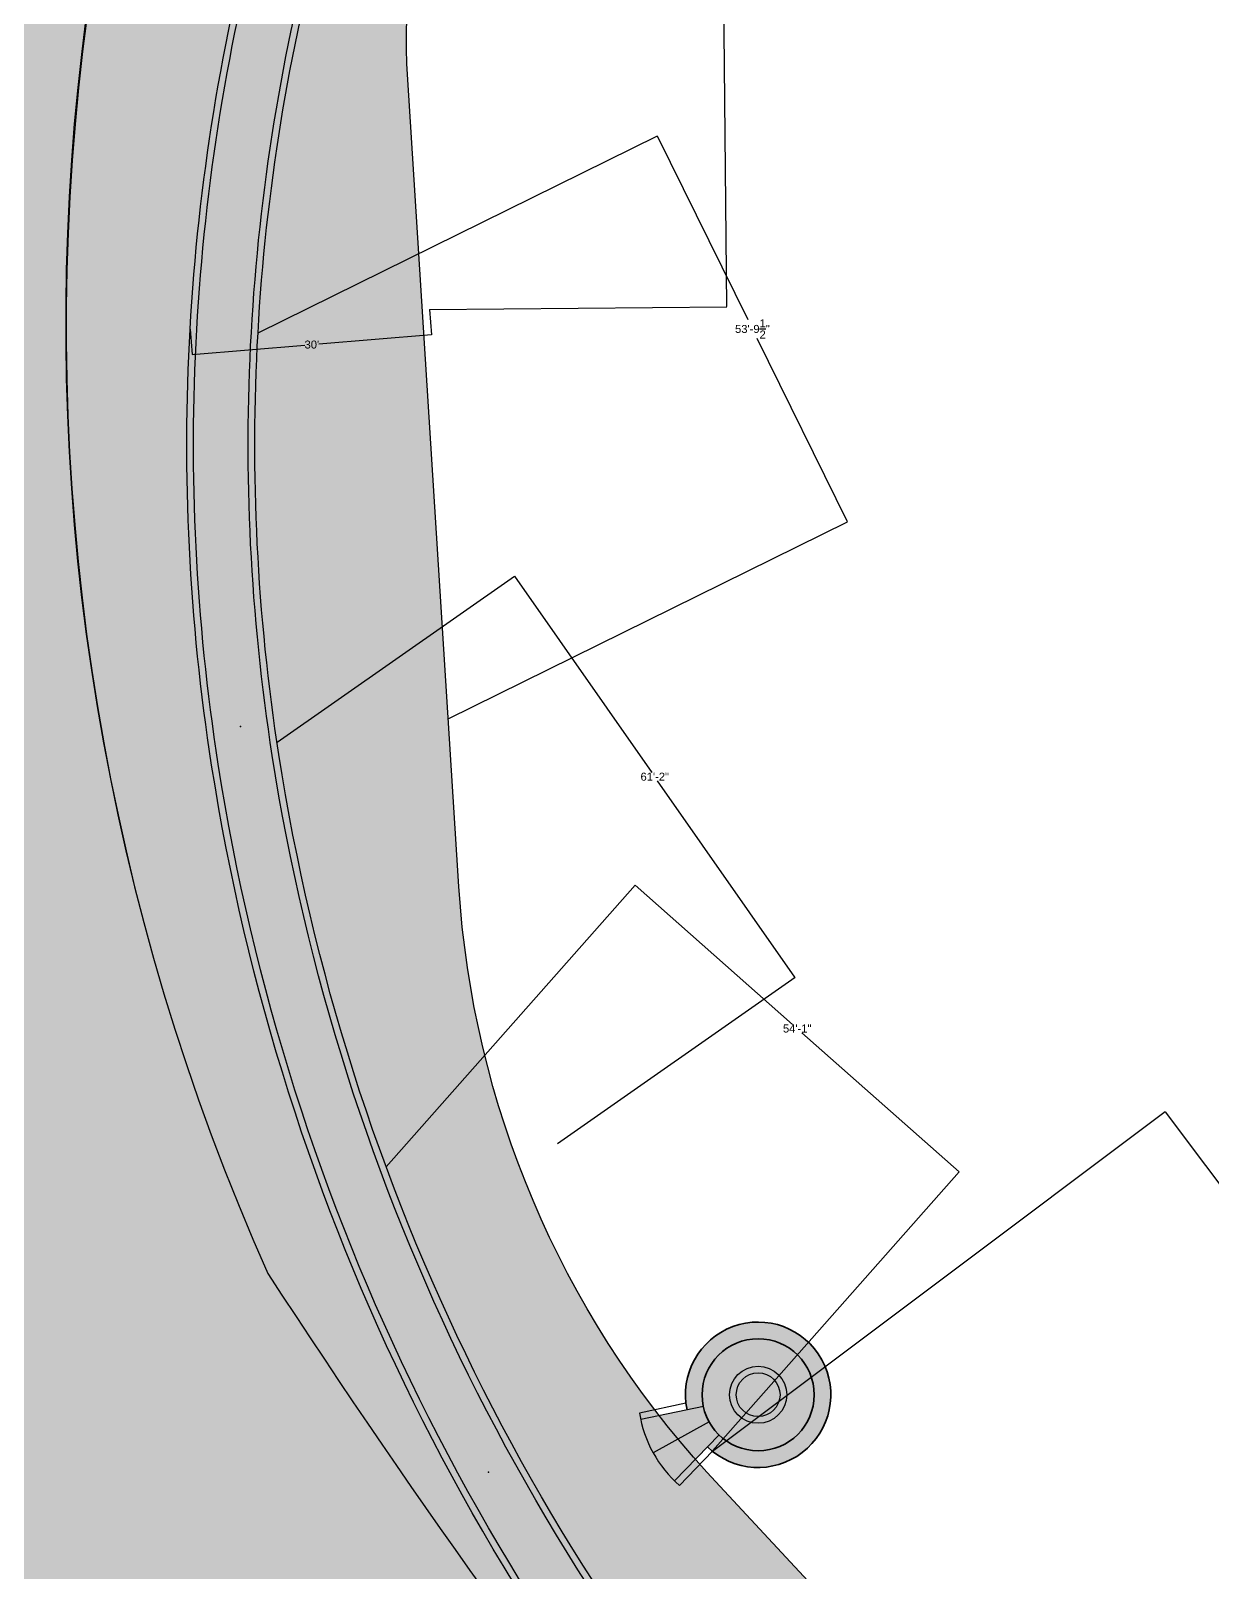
# Model space of a CAD drawing. Header units: inches. Extents: x -1373420 to 1275728, y -1279082 to 1370051.
# Drawn here: x -47430 to -45658, y 36427 to 38738 of the extents above; entities that cross this region are included whole.
import ezdxf

# ---------------------------------------------------------------- set-up
doc = ezdxf.new("R2010")
doc.units = ezdxf.units.IN
doc.header["$LTSCALE"] = 100
doc.header["$MEASUREMENT"] = 0
doc.layers.add('6', color=7, linetype='Continuous', true_color=0x57a70c)
doc.layers.add('a Walkway', color=7, linetype='Continuous', lineweight=30, true_color=0x4b2e26)
doc.layers.add('rest circle', color=76, linetype='Continuous')
doc.layers.add('River Khal Pond Ditch', color=4, linetype='Continuous', lineweight=20)
doc.styles.get("Standard").update_dxf_attribs({"font": 'arial.ttf'})
doc.dimstyles.get("Standard").update_dxf_attribs({"dimtxt": 12, "dimasz": 0.18, "dimexe": 0.18, "dimexo": 0.0625, "dimgap": 0.09, "dimtad": 0, "dimtih": 1, "dimtoh": 1, "dimdec": 1, "dimzin": 0, "dimdsep": 46, "dimlunit": 4, "dimtxsty": 'Standard', "dimcen": 0.09, "dimadec": 0, "dimazin": 0, "dimtfac": 1, "dimtdec": 1, "dimtofl": 0, "dimtmove": 0, "dimatfit": 3, "dimfxl": 1, "dimtolj": 1, "dimtzin": 0, "dimarcsym": 0})

# ---------------------------------------------------------------- blocks, each defined once
blk = doc.blocks.new('A$Ccb93005a')
at = {"true_color": 0xa7280c}
h = blk.add_hatch(color=24, dxfattribs=at)
h.dxf.hatch_style = 1
h.paths.add_polyline_path([(77.24483805887724, 107.2568120462165), (84.52813208207036, 131.172364060998, -0.3300519506687941), (25, 211.5286188306636, -1), (193, 211.5286188306636, -0.3300519506687941), (133.4718679179296, 131.172364060998), (140.7551619411228, 107.2568120462165, 6.716130346929866)])
h.paths.add_polyline_path([(66.18050265454804, 211.5286188306636, 1), (151.819497345452, 211.5286188306636, 1)], flags=17)
h.paths.add_polyline_path([(141.819497345452, 211.5286188306636, -1), (76.18050265454804, 211.5286188306636, -1)], flags=16)
at = {"true_color": 0x9d9e9f}
h = blk.add_hatch(color=253, dxfattribs=at)
h.dxf.hatch_style = 1
h.paths.add_polyline_path([(25, 211.5286188306636, 1), (193, 211.5286188306636, 1)])
h.paths.add_polyline_path([(151.819497345452, 211.5286188306636, -1), (66.18050265454804, 211.5286188306636, -1)], flags=16)
h.paths.add_polyline_path([(141.819497345452, 211.5286188306636, -1), (76.18050265454804, 211.5286188306636, -1)], flags=0)
h.paths.add_polyline_path([(109, 127.5286188306636, -0.0740395211185239), (84.52813208207036, 131.172364060998), (56.56028303300876, 39.33664432423711, 0.07403952111852269), (109, 31.52861883066362)])
h.paths.add_polyline_path([(133.4718679179296, 131.172364060998, -0.07403952111852391), (109, 127.5286188306636), (109, 31.52861883066365, 0.07403952111852276), (161.4397169669913, 39.33664432423703)])
at = {"true_color": 0x468424}
h = blk.add_hatch(color=97, dxfattribs=at)
h.dxf.hatch_style = 1
h.paths.add_polyline_path([(141.819497345452, 211.5286188306636, 1), (76.18050265454804, 211.5286188306636, 1)])
for p, q in [((84.52813208207044, 131.1723640609983), (56.56028303300874, 39.33664432423708)), ((109, 127.5286188306636), (109, 31.52861883066362)), ((133.4718679179296, 131.1723640609983), (161.4397169669913, 39.33664432423708)), ((67.81253806704743, 110.6098743897939), (47.07505025529799, 42.51589564357297)), ((150.1874619329526, 110.6098743897939), (170.924949744702, 42.51589564357297))]:
    blk.add_line(p, q)
at = {"lineweight": 35}
blk.add_circle((109, 211.5286188306636), 84, dxfattribs=at)
for radius in [42.81949734545196, 32.81949734545196]:
    blk.add_circle((109, 211.5286188306636), radius)
blk.add_arc((109, 211.5286188306636), 109, 286.9377034360373, 253.0622965639497, dxfattribs=at)
blk.add_arc((109, 211.5286188306636), 180, 249.8775580272424, 290.1224419727576)
blk = doc.blocks.new('*D241')
at = {"layer": 'Defpoints', "color": 0, "transparency": 16777216}
for p in [(-46407.14532484741, 36608.29006775071), (-44066.21690527075, 34902.73234969316), (-44744.88307511903, 34393.39780055323)]:
    blk.add_point(p, dxfattribs=at)
at = {"layer": 'rest circle', "color": 0, "lineweight": -2, "transparency": 16777216}
for p, q in [((-46407.09533669111, 36608.3275835371), (-45728.33518910896, 37117.73266235544)), ((-45728.37110953433, 37117.48065100046), (-44908.03920423068, 36024.42400853065)), ((-44066.32495073555, 34902.87631558334), (-44886.6568560392, 35995.93295805316)), ((-44744.83308696272, 34393.43531633962), (-44066.07293938057, 34902.84039515797))]:
    blk.add_line(p, q, dxfattribs=at)
at = {"layer": 'rest circle', "color": 0, "transparency": 16777216}
for points in [[(-45728.3471152193, 37117.49865857793), (-45728.39510384936, 37117.46264342299), (-45728.47915499914, 37117.62461689064)], [(-44066.30095642053, 34902.89432316081), (-44066.34894505059, 34902.85830800587), (-44066.21690527075, 34902.73234969316)]]:
    blk.add_solid(points, dxfattribs=at)
at = {"layer": 'rest circle', "color": 0, "transparency": 16777216, "insert": (-44897.34803013493, 36010.17848329191), "char_height": 12, "attachment_point": 5}
blk.add_mtext('\\A1;230\'-9{\\H1.000000x;\\S1/2;}"', dxfattribs=at)
blk = doc.blocks.new('*D243')
at = {"layer": 'Defpoints', "color": 0, "transparency": 16777216}
for p in [(-46523.06339465208, 37457.01452150405), (-46896.59538025742, 37034.64354659034), (-46410.54407888874, 36604.79462587935)]:
    blk.add_point(p, dxfattribs=at)
at = {"layer": 'rest circle', "color": 0, "lineweight": -2, "transparency": 16777216}
for p, q in [((-46896.55397584965, 37034.6903645892), (-46522.9441499577, 37457.14935734076)), ((-46522.92855881537, 37456.89527680966), (-46287.06747104867, 37248.30693700121)), ((-46037.14692912011, 37027.28484548744), (-46273.0080168868, 37235.8731852959)), ((-46410.50267448097, 36604.84144387821), (-46036.89284858901, 37027.30043662978))]:
    blk.add_line(p, q, dxfattribs=at)
at = {"layer": 'rest circle', "color": 0, "transparency": 16777216}
for points in [[(-46522.90868469964, 37456.91774944912), (-46522.94843293109, 37456.87280417021), (-46523.06339465208, 37457.01452150405)], [(-46037.12705500438, 37027.3073181269), (-46037.16680323584, 37027.26237284799), (-46037.0120932834, 37027.16560079306)]]:
    blk.add_solid(points, dxfattribs=at)
at = {"layer": 'rest circle', "color": 0, "transparency": 16777216, "insert": (-46280.03774396774, 37242.09006114855), "char_height": 12, "attachment_point": 5}
blk.add_mtext('\\A1;54\'-1"', dxfattribs=at)
blk = doc.blocks.new('*D244')
at = {"layer": 'Defpoints', "color": 0, "transparency": 16777216}
for p in [(-46704.1117968211, 37920.40038850921), (-47060.33831517499, 37671.26185189833), (-46639.57624387369, 37069.64232826303)]:
    blk.add_point(p, dxfattribs=at)
at = {"layer": 'rest circle', "color": 0, "lineweight": -2, "transparency": 16777216}
for p, q in [((-47060.28709832251, 37671.29767206056), (-46703.96429228596, 37920.50355057642)), ((-46704.00863475389, 37920.25288397406), (-46498.07873436285, 37625.80750254422)), ((-46283.45288758702, 37318.92836940906), (-46489.38278797806, 37613.3737508389)), ((-46639.52502702121, 37069.67814842526), (-46283.20222098465, 37318.88402694112))]:
    blk.add_line(p, q, dxfattribs=at)
at = {"layer": 'rest circle', "color": 0, "transparency": 16777216}
for points in [[(-46703.98405066469, 37920.27007765193), (-46704.03321884308, 37920.23569029619), (-46704.1117968211, 37920.40038850921)], [(-46283.42830349782, 37318.94556308692), (-46283.4774716762, 37318.91117573118), (-46283.3497255198, 37318.78086487391)]]:
    blk.add_solid(points, dxfattribs=at)
at = {"layer": 'rest circle', "color": 0, "transparency": 16777216, "insert": (-46493.73076117045, 37619.59062669156), "char_height": 12, "attachment_point": 5}
blk.add_mtext('\\A1;61\'-2"', dxfattribs=at)
blk = doc.blocks.new('*D245')
at = {"layer": 'Defpoints', "color": 0, "transparency": 16777216}
for p in [(-46489.96603538906, 38580.37129898195), (-47088.78731591463, 38285.14224524349), (-46803.38885731164, 37706.26063357101)]:
    blk.add_point(p, dxfattribs=at)
at = {"layer": 'rest circle', "color": 0, "lineweight": -2, "transparency": 16777216}
for p, q in [((-47088.73125851217, 38285.16988249423), (-46489.80459006997, 38580.45089426411)), ((-46489.8864401069, 38580.20985366285), (-46354.29009178735, 38305.17601838445)), ((-46204.64717206823, 38001.65113262857), (-46340.24352038778, 38276.68496790696)), ((-46803.33279990917, 37706.28827082176), (-46204.40613146698, 38001.56928259163))]:
    blk.add_line(p, q, dxfattribs=at)
at = {"layer": 'rest circle', "color": 0, "transparency": 16777216}
for points in [[(-46489.85953255372, 38580.22311954322), (-46489.91334766008, 38580.1965877825), (-46489.96603538906, 38580.37129898195)], [(-46204.62026451505, 38001.66439850893), (-46204.67407962141, 38001.63786674821), (-46204.56757678607, 38001.48968730947)]]:
    blk.add_solid(points, dxfattribs=at)
at = {"layer": 'rest circle', "color": 0, "transparency": 16777216, "insert": (-46347.26680608757, 38290.93049314571), "char_height": 12, "attachment_point": 5}
blk.add_mtext('\\A1;53\'-9{\\H1.000000x;\\S1/2;}"', dxfattribs=at)
blk = doc.blocks.new('*D246')
at = {"layer": 'Defpoints', "color": 0, "transparency": 16777216}
for p in [(-46845.09764627387, 39783.17502207804), (-46399.0821056136, 39787.23639691211), (-46831.77542505787, 38320.14392024244)]:
    blk.add_point(p, dxfattribs=at)
at = {"layer": 'rest circle', "color": 0, "lineweight": -2, "transparency": 16777216}
for p, q in [((-46845.03514886488, 39783.17559117347), (-46398.90211307572, 39787.23803590693)), ((-46399.08046661878, 39787.05640437422), (-46392.47667357306, 39061.83540261096)), ((-46385.76152339243, 38324.38528761439), (-46392.36531643815, 39049.60628937768)), ((-46831.71292764888, 38320.14448933786), (-46385.57989185971, 38324.20693407133))]:
    blk.add_line(p, q, dxfattribs=at)
at = {"layer": 'rest circle', "color": 0, "transparency": 16777216}
for points in [[(-46399.05046786247, 39787.05667754002), (-46399.1104653751, 39787.05613120841), (-46399.0821056136, 39787.23639691211)], [(-46385.73152463612, 38324.3855607802), (-46385.79152214875, 38324.38501444858), (-46385.7598843976, 38324.20529507651)]]:
    blk.add_solid(points, dxfattribs=at)
at = {"layer": 'rest circle', "color": 0, "transparency": 16777216, "insert": (-46392.4209950056, 39055.72084599431), "char_height": 12, "attachment_point": 5}
blk.add_mtext('\\A1;121\'-11"', dxfattribs=at)
blk = doc.blocks.new('*D315')
at = {"layer": 'Defpoints', "color": 0, "transparency": 16777216}
for p in [(-46831.71373554932, 38320.13388756907), (-47190.62839224799, 38290.83392085433), (-46828.60731657851, 38282.08130855675)]:
    blk.add_point(p, dxfattribs=at)
at = {"layer": 'rest circle', "color": 0, "lineweight": -2, "transparency": 16777216}
for p, q in [((-46831.70865028389, 38320.071594792), (-46828.59267101408, 38281.90190535878)), ((-47190.62330698257, 38290.77162807725), (-47187.50732771275, 38252.60193864402)), ((-47187.34257007921, 38252.79598740643), (-47018.33336252674, 38266.59303933326)), ((-46828.78671977648, 38282.06666299232), (-46997.79592732892, 38268.26961106549))]:
    blk.add_line(p, q, dxfattribs=at)
at = {"layer": 'rest circle', "color": 0, "transparency": 16777216}
for points in [[(-46828.78916070388, 38282.09656352532), (-46828.78427884907, 38282.03676245933), (-46828.60731657851, 38282.08130855675)], [(-47187.34501100661, 38252.82588793942), (-47187.3401291518, 38252.76608687343), (-47187.52197327718, 38252.781341842)]]:
    blk.add_solid(points, dxfattribs=at)
at = {"layer": 'rest circle', "color": 0, "transparency": 16777216, "insert": (-47008.06464492784, 38267.43132519937), "char_height": 12, "attachment_point": 5}
blk.add_mtext("\\A1;30'", dxfattribs=at)

msp = doc.modelspace()

# ---------------------------------------------------------------- hatches: boundary and pattern name
at = {"layer": '6', "lineweight": 15}
h = msp.add_hatch(color=256, dxfattribs=at)
h.dxf.hatch_style = 1
edge = h.paths.add_edge_path()
edge.add_line((-40209.27030943727, 52298.9264921518), (-40940.74607979701, 52648.43038984988))
edge.add_arc((-41194.30203996458, 52195.6348534105), 518.9551259559147, 60.75209267398381, 131.5598670408154)
edge.add_line((-41538.57803970273, 52583.94974980286), (-41691.1445245418, 52457.1319254277))
edge.add_arc((-41829.42968028047, 52598.34185280432), 197.6436892171826, 229.3318846104581, 314.40045115440944, ccw=False)
edge.add_line((-41958.22940965771, 52448.42968652109), (-42038.30796998143, 52517.85268882391))
edge.add_line((-42038.30796998143, 52517.85268882391), (-42043.77297019932, 52522.57610457324))
edge.add_arc((-42436.11818045763, 52068.63201551892), 599.9999999999899, 49.16304771215739, 91.51300139794115)
edge.add_line((-42451.96045270236, 52668.42283106223), (-43961.00209369886, 52628.564520655))
edge.add_arc((-43959.43350710552, 51907.66024785618), 720.9059793090192, 90.1246673839504, 111.6183318435343)
edge.add_line((-44225.03114191096, 52577.85673202276), (-45166.76195973679, 52150.09088109787))
edge.add_arc((-45762.29940657131, 53461.17255262632), 1440.000000000003, 275.73431199850125, 294.429148268595, ccw=False)
edge.add_line((-45618.42090190999, 52028.378437655), (-46510.66439577393, 51938.7810151436))
edge.add_line((-46510.66439577393, 51938.7810151436), (-46795.59895591278, 51901.76426309711))
edge.add_line((-46795.59895591278, 51901.76426309711), (-47106.88040401376, 51861.44811499908))
edge.add_arc((-47479.72205181369, 54136.48411153177), 2305.384930950506, 263.6591010060583, 279.3071179364374, ccw=False)
edge.add_line((-47734.33751108331, 51845.20266924787), (-48153.13857367274, 51900.24121656369))
edge.add_arc((-48250.62090353573, 51308.21318060212), 600.0000000000277, 80.64967504179135, 105.5672985721287)
edge.add_line((-48411.64293601617, 51886.20271775301), (-49092.82609209881, 51696.43198794957))
edge.add_line((-49092.82609209881, 51696.43198794957), (-49375.82041737725, 51684.25194048879))
edge.add_line((-49375.82041737725, 51684.25194048879), (-49375.82041737731, 51338.3639216061))
edge.add_arc((-48638.71234520619, 54669.66623589385), 3411.876817711733, 257.523344325175, 288.8266222337314)
edge.add_arc((-47305.33181997471, 50457.17828510989), 1010.231215014303, 89.72129429641188, 103.29683128203311, ccw=False)
edge.add_line((-47300.41773915399, 51467.39754823991), (-46130.79309787034, 51470.77163218078))
edge.add_arc((-46045.07660909932, 53992.00264210229), 2522.687678218822, 268.052815420862, 303.8555045233036)
edge.add_arc((-43639.44832684285, 50725.33041630193), 1540.584382165395, 92.18590706516778, 130.4857468716518, ccw=False)
edge.add_line((-43698.20932887489, 52264.79375890289), (-42551.16868367055, 52306.28833150635))
edge.add_arc((-42549.62300539696, 51912.07257927432), 394.2187824409104, 7.6702835812337185, 90.22464954085888, ccw=False)
edge.add_arc((-41950.56770006619, 52045.95525852275), 223.6504690608861, 201.3066337624884, 301.5772568780305)
edge.add_arc((-41483.89472482854, 50720.34016425178), 1187.685486817172, 70.50899020605789, 107.11673133176981, ccw=False)
edge.add_arc((-40917.8513451231, 52291.43139086798), 482.3295453759339, 249.3926560021122, 302.7154850036208)
edge.add_arc((-40473.27820106187, 51529.90127131694), 400.435480963162, 42.29535597011812, 117.3370458938453, ccw=False)
edge.add_arc((-40577.03417675852, 51514.47754975191), 491.0485134157753, -22.504661588392082, 35.46338691310808, ccw=False)
edge.add_line((-40123.37979611385, 51326.52450920788), (-40198.361035321, 51192.1927762758))
edge.add_arc((-39131.30212409528, 50540.91702102292), 1250.109926928994, 148.6023388531599, 171.5824897271322)
edge.add_arc((-39179.72300647377, 50411.25708402431), 1228.668935936748, 165.2578976771142, 199.3689013742805)
edge.add_line((-40338.85272979454, 50003.77010429336), (-40236.88907440501, 49704.68271281864))
edge.add_arc((-41390.74443124645, 49375.11054243964), 1199.999999999999, -5.864376274582185, 15.940768752657618, ccw=False)
edge.add_line((-40197.02458775483, 49252.50167141335), (-40253.05586667667, 48947.89654729393))
edge.add_arc((-39734.89786586141, 48867.33125805281), 524.3839048248716, 171.1621873036545, 242.5629960682053)
edge.add_arc((-40089.76967569521, 48068.01965139333), 352.5937978439585, -18.319167180828515, 71.26505539985709, ccw=False)
edge.add_arc((-42361.40955026461, 48753.29541428274), 2725.23569998279, 321.9062872134928, 343.0149989649887, ccw=False)
edge.add_arc((-37845.5124996033, 45578.31189673676), 2802.364293384344, 147.7918519429991, 154.1741170528381)
edge.add_line((-40367.98244011722, 46799.12762076689), (-40488.57186744301, 46510.14713605325))
edge.add_arc((-40023.95834504823, 46282.81993942758), 517.245956502095, 153.9283125961261, 201.8235623202418)
edge.add_arc((-41131.64110277667, 45852.32235206765), 671.1995682078011, -55.39759647330777, 20.787577352260485, ccw=False)
edge.add_arc((-40484.06656163575, 44727.54193725451), 631.2787930392115, 114.9624458795808, 194.9108542525512)
edge.add_arc((-41390.26183098982, 44428.45650178413), 326.1765414835929, -92.91813690771238, 24.767487733133407, ccw=False)
edge.add_arc((-41451.75753228454, 43222.07134938597), 881.7749712868749, 87.081863092288, 118.0259060877066)
edge.add_line((-41866.07778744496, 44000.445183833), (-44303.2912328644, 42703.14194482581))
edge.add_arc((-44257.59511531003, 42218.21441822653), 487.075806433908, 95.38324976320851, 162.4839894295259)
edge.add_arc((-46394.13225526481, 42892.51842912297), 1753.34309402136, 316.7027775211894, 342.4839894295259, ccw=False)
edge.add_line((-45118.03862586714, 41690.10541590203), (-46714.31938067253, 40322.90328734712))
edge.add_arc((-46480.13704730809, 40049.48303436646), 360.0000000000297, 130.5797993046219, 146.8792844290806)
edge.add_arc((-43891.4853758384, 38297.30743276819), 3485.85129902855, 146.0075728159143, 204.0847870435907)
edge.add_arc((-36461.53580532804, 43771.01728496111), 12656.21451243225, 213.0171440683153, 224.1550758593956)
edge.add_arc((-42495.07184440699, 37452.52205906012), 3939.798024199815, 219.3463636529504, 232.5519768962283)
edge.add_arc((-45074.44868968789, 34101.42816125893), 289.2002683057943, -44.75771122348692, 50.535357408482184, ccw=False)
edge.add_arc((-45632.86204017638, 35145.94202601185), 1463.286579165689, 301.4635725020813, 314.6691857453593)
edge.add_line((-44604.15353870348, 34105.28529501751), (-44296.67319645497, 34328.49793900993))
edge.add_line((-44296.67319645497, 34328.49793900993), (-43944.69356468183, 34581.85724604386))
edge.add_line((-43944.69356468183, 34581.85724604386), (-44345.99794915822, 34891.06450903736))
edge.add_line((-44345.99794915822, 34891.06450903736), (-44639.90352923016, 34667.59119049355))
edge.add_line((-44639.90352923016, 34667.59119049355), (-46415.36670065153, 36576.80459727132))
edge.add_arc((-45350.42245550091, 37546.07945752539), 1439.999999999991, 183.6274596127403, 222.3073618332039, ccw=False)
edge.add_line((-46787.53744543163, 37454.97234629688), (-46865.73365423657, 38688.43197764756))
edge.add_arc((-45181.98918161386, 38718.21536093609), 1684.007867857992, 131.8534681469233, 181.013386676686, ccw=False)
edge.add_line((-46305.60613833621, 39972.55480206582), (-45517.93174462425, 40770.5511628401))
edge.add_line((-45517.93174462425, 40770.5511628401), (-45279.55067443263, 41037.49409592297))
edge.add_line((-45279.55067443263, 41037.49409592297), (-44970.95937306242, 41326.88998971214))
edge.add_line((-44970.95937306242, 41326.88998971214), (-44729.1303473892, 41572.01983745812))
edge.add_line((-44729.1303473892, 41572.01983745812), (-44531.36680567169, 41891.04018245386))
edge.add_line((-44531.36680567169, 41891.04018245386), (-44421.50545495481, 42151.46749591554))
edge.add_arc((-44089.81142768725, 42011.54225775235), 359.9999999999939, 113.63389107484451, 157.1275342617206, ccw=False)
edge.add_line((-44234.13218803931, 42341.34753080207), (-44072.99972443705, 42411.85810648037))
edge.add_line((-44072.99972443705, 42411.85810648037), (-43233.46271753567, 42838.36904425661))
edge.add_line((-43233.46271753567, 42838.36904425661), (-42919.6532397799, 42942.78332276428))
edge.add_line((-42919.6532397799, 42942.78332276428), (-42729.93333182138, 43131.39989393817))
edge.add_line((-42729.93333182138, 43131.39989393817), (-41631.58120548376, 43717.81935619551))
edge.add_arc((-41546.80423668886, 43559.03375999124), 179.9999999999935, 90.99709828002369, 118.0981345177915, ccw=False)
edge.add_line((-41549.9365552098, 43739.0065039851), (-41289.59390079259, 43743.53761297486))
edge.add_arc((-41295.85853783447, 44103.48310096261), 360.0000000000031, 270.9970982800226, 336.1240629377328)
edge.add_line((-40966.66588885323, 43957.77037037013), (-40481.66057743036, 44884.85017480882))
edge.add_line((-40481.66057743036, 44884.85017480882), (-40314.23698989183, 45118.34531774826))
edge.add_line((-40314.23698989183, 45118.34531774826), (-40175.25745079014, 45598.27099688702))
edge.add_arc((-40002.36104975169, 45548.20269845426), 180.0000000000022, 97.30507643540432, 163.8497478047678, ccw=False)
edge.add_line((-40025.24849803414, 45726.7416709816), (-39993.12421365277, 45730.85977968908))
edge.add_arc((-40008.38251250773, 45849.88576137398), 120.0000000000055, 277.3050764354028, 350.4652464501145)
edge.add_line((-39890.04027552475, 45830.00826289292), (-39776.68038360029, 46504.90521772223))
edge.add_arc((-39658.33814661732, 46485.02771924117), 119.9999999999999, 126.7742007223112, 170.4652464501139, ccw=False)
edge.add_line((-39730.17770452989, 46581.14784158257), (-39664.49948783388, 46630.23531605717))
edge.add_arc((-39736.33904574646, 46726.35543839855), 119.9999999999912, 306.7742007223181, 346.7364904885054)
edge.add_line((-39619.54002303228, 46698.82385121199), (-39308.83889962125, 48054.76339519708))
edge.add_arc((-39664.21545583731, 48124.09666411995), 362.0767858997928, 348.9603796927273, 401.2498327065454)
edge.add_line((-39391.99101777482, 48362.82968280208), (-39594.54716739964, 48522.53941487426))
edge.add_arc((-39334.5969133824, 48771.58934046426), 360.0000000000111, 185.2389089024497, 223.7731883176924, ccw=False)
edge.add_line((-39693.09305710447, 48738.71815343956), (-39749.28236137849, 49351.5237964345))
edge.add_arc((-39948.97628478606, 49327.60831656527), 201.1208920606872, 6.829255600718953, 78.61069170420434)
edge.add_line((-39909.26005468355, 49524.76874436387), (-39970.9745647528, 49867.94238306013))
edge.add_arc((-38553.70973734633, 50122.81570256697), 1439.999999999982, 169.6957475377733, 190.1947967363699, ccw=False)
edge.add_line((-39970.485078397, 50380.39604535478), (-39953.07864116982, 50476.1370897688))
edge.add_arc((-39114.20094979949, 50257.85636502522), 866.8115457660866, 130.3710511444642, 165.4147469385158, ccw=False)
edge.add_line((-39675.66516883348, 50918.25032821533), (-39167.52370318249, 51352.39184403708))
edge.add_arc((-39461.34277255857, 51716.99397074094), 468.2567205347952, 308.8640276157592, 434.1116550243397)
edge.add_line((-39333.15113778887, 52167.36188822737), (-40047.66235648366, 52248.20614943135))
edge.add_arc((-39950.5972105472, 52840.30272723293), 600.0000000000089, 244.4612245277732, 260.69004727458514, ccw=False)
at = {"layer": 'a Walkway', "true_color": 0x939598}
h = msp.add_hatch(color=252, dxfattribs=at)
h.dxf.hatch_style = 1
edge = h.paths.add_edge_path()
edge.add_arc((-44079.91297515313, 38116.98282158114), 3023.569708876719, 164.7418197809167, 188.8605632794136, ccw=False)
edge.add_line((-46996.90112785087, 38912.69250573605), (-47076.0106082174, 38934.27236014097))
edge.add_arc((-44079.91297515313, 38116.98282158114), 3105.569708876721, 164.741819780917, 188.8605632794084)
edge.add_arc((-43897.4765221242, 38145.42297115865), 3290.209632787483, 188.8605632794084, 223.7904590641294)
edge.add_line((-46272.59816129846, 35868.52230867605), (-44694.72493337961, 34222.58276056348))
edge.add_line((-44694.72493337962, 34222.58276056348), (-44601.39314459341, 34125.2248236005))
edge.add_line((-44601.3931445934, 34125.2248236005), (-43965.30222113864, 34582.09381340363))
edge.add_line((-43965.30222113864, 34582.09381340363), (-44220.61591581549, 34778.46406848973))
edge.add_line((-44220.61591581549, 34778.46406848973), (-44552.16600882592, 34529.70223685291))
edge.add_line((-44552.16600882591, 34529.70223685293), (-44740.88441360366, 34396.22596369563))
edge.add_line((-44740.88441360366, 34396.22596369563), (-44744.88307511901, 34393.39780055323))
edge.add_line((-44744.88307511903, 34393.39780055323), (-46213.40437240688, 35925.26819272643))
edge.add_arc((-43897.47652212417, 38145.42297115865), 3208.209632787495, 188.8605632794136, 223.7904590641294, ccw=False)
at = {"layer": 'River Khal Pond Ditch', "lineweight": 15, "true_color": 0x30a7cf}
h = msp.add_hatch(color=142, dxfattribs=at)
h.dxf.hatch_style = 1
edge = h.paths.add_edge_path()
edge.add_line((-65580.31558118605, 51528.69251435169), (-65538.11020157581, 49247.95342022138))
edge.add_arc((-61571.42803665716, 16554.88431326356), 32932.83065619783, 85.20235139441093, 96.91793861074268, ccw=False)
edge.add_arc((-64816.4897369231, 26368.92597731165), 23772.884992136, 70.01452167283207, 75.38244769787889, ccw=False)
edge.add_arc((-55748.7085089851, 51143.74112878527), 2609.738336299049, 248.8260810109324, 278.7583783281881)
edge.add_arc((-51411.9030121051, 23227.71522123798), 25641.14683216259, 95.312315211466, 98.83774897781842, ccw=False)
edge.add_arc((-53741.59817060233, 47906.08353403467), 853.7942326423637, 27.451789039718903, 92.97286629465327, ccw=False)
edge.add_arc((-51999.70521424952, 48798.24912139973), 1103.308086167624, 206.8644722461279, 346.701938187929)
edge.add_arc((-48574.03172893309, 47882.08000584356), 2443.444941518059, 156.3275556883842, 164.2709537715524, ccw=False)
edge.add_arc((-50509.7378198615, 48746.18916508157), 323.9824129968093, 99.3226236473102, 158.8394583777053, ccw=False)
edge.add_arc((-51132.27334259384, 56403.53480793789), 7359.752474531479, 274.4423162488006, 280.9957768590755)
edge.add_arc((-49173.88866121024, 45922.17171873734), 3303.613179113985, 85.80804702809809, 99.66457412717938, ccw=False)
edge.add_arc((-48949.93619339505, 48977.6992762804), 239.889405216345, 11.02223280779458, 85.80804702809831, ccw=False)
edge.add_arc((-48320.43327690782, 49100.31576593911), 401.4441471588212, 191.022232807795, 323.4389823080023)
edge.add_arc((-48679.69622586213, 49366.74892159115), 848.7208992061853, 323.4389823079926, 333.254669838372)
edge.add_arc((-47163.85417685395, 48602.85655911081), 848.720899206093, 143.4389823080125, 153.2546698383908, ccw=False)
edge.add_arc((-47378.52642640746, 48762.05974175412), 581.4573063017775, 103.98352925638397, 143.4389823080006, ccw=False)
edge.add_arc((-47397.26455365375, 48837.30640932323), 503.9126198754681, 64.58331125668462, 103.98352925638358, ccw=False)
edge.add_arc((-48624.26894166945, 46255.1824918632), 3362.741697195225, 60.80546477578707, 64.5833112566828, ccw=False)
edge.add_arc((-45665.3256892963, 51550.77401056288), 2703.446125786234, 240.8054647757948, 244.3158851959878)
edge.add_arc((-46601.6309237668, 49603.89428436825), 543.1201873305288, 244.3158851959839, 309.3496462824847)
edge.add_arc((-45532.55641684464, 48300.04712898537), 1142.981145908632, 120.02248877143339, 129.3496462824866, ccw=False)
edge.add_line((-46104.4354652452, 49289.67344932203), (-45951.60599174465, 49395.44262159283))
edge.add_arc((-45337.53447774833, 48508.14981064552), 1079.060867912703, 73.85272582149372, 124.6860675269487, ccw=False)
edge.add_arc((-45369.44665414042, 48397.9288890797), 1193.808584896083, 50.61839511062408, 73.85272582149469, ccw=False)
edge.add_arc((-45266.82592005497, 48522.94322534122), 1032.069290551309, 27.812881126958814, 50.618395110624476, ccw=False)
edge.add_arc((-62183.80469050469, 39598.77109254983), 20158.62201119434, 26.9382332443883, 27.812881126954096, ccw=False)
edge.add_arc((-16304.4613838744, 62913.19835751434), 31304.73058986501, 206.9382332443958, 207.9420465157079)
edge.add_arc((-43435.66430037536, 48522.4640553409), 593.2440505894969, 207.9420465157054, 225.2718203833433)
edge.add_arc((-43634.4479889784, 48321.78523821368), 310.7782252261298, 225.2718203833371, 253.1178303865046)
edge.add_arc((-43580.66071569992, 48499.01827459825), 495.9932892809379, 253.1178303865071, 291.0007913133544)
edge.add_arc((-43550.0921744959, 48419.38778938766), 410.6970414958435, 291.0007913133603, 311.9221663113836)
edge.add_arc((-43428.81264966407, 48284.32470656205), 229.1736008998925, 311.9221663113769, 322.8192150661912)
edge.add_arc((-42712.62050746982, 47741.08375485065), 669.737916523879, 119.40209109887519, 142.8192150661846, ccw=False)
edge.add_arc((-42635.78702457331, 47604.73792514914), 826.2421317099268, 97.72367326486273, 119.4020910988842, ccw=False)
edge.add_arc((-42697.4478108513, 48059.37612185383), 367.4415841216389, 68.81669419383638, 97.72367326486051, ccw=False)
edge.add_arc((-42809.00011153812, 47771.52838896468), 676.1489425016166, 50.77945946048408, 68.81669419383468, ccw=False)
edge.add_arc((-42681.10124468445, 47928.23315971041), 473.8755994311002, 9.989005315372424, 50.77945946049721, ccw=False)
edge.add_arc((-43198.48838585863, 47837.1062138239), 999.2265051303223, -10.79752305140272, 9.989005315355314, ccw=False)
edge.add_arc((-42697.00105540543, 47741.46485773847), 488.7004905150728, 248.7834794186263, 349.202476948608, ccw=False)
edge.add_arc((-42970.41729576478, 47037.15811196074), 266.8155137100192, 68.78347941862049, 168.1699688525663)
edge.add_line((-43231.56566644197, 47091.85771752599), (-43280.71569248229, 46977.2364654165))
edge.add_line((-43280.71569248229, 46977.2364654165), (-43475.25990151333, 46287.15119626131))
edge.add_arc((-44103.59993277789, 46464.28860209892), 652.8314142536531, 264.85535102651215, 344.2561503054334, ccw=False)
edge.add_line((-44162.1396235852, 45814.08712560366), (-44436.67896534047, 45853.78267658675))
edge.add_arc((-44501.58058119314, 45404.91507168472), 453.5353861285485, 81.77264054295551, 152.5066650214119)
edge.add_arc((-52322.25884465221, 49474.94627202967), 8362.822278594587, 327.5639036129203, 332.5066650214123, ccw=False)
edge.add_arc((-45637.53578879071, 45226.78217905062), 442.4422059943585, 268.4116154480781, 327.56390361292057, ccw=False)
edge.add_line((-45649.79983959933, 44784.50997926533), (-46064.47188069792, 44747.09991188612))
edge.add_arc((-46034.97255662717, 44420.11453654724), 328.313334797934, 95.15504276007852, 170.5211971602389)
edge.add_line((-46358.80329652799, 44474.18206563295), (-46508.1620368022, 43995.63147602286))
edge.add_arc((-46966.38473020359, 44138.64574815499), 480.0219982266576, 256.77000191576553, 342.6665187084152, ccw=False)
edge.add_line((-47076.24283879016, 43671.36391161595), (-47685.54398621699, 43183.94932931324))
edge.add_line((-47685.54398621699, 43183.94932931324), (-48343.93946469114, 42550.46035886461))
edge.add_line((-48343.93946469114, 42550.46035886461), (-48832.47910155133, 41924.11763764248))
edge.add_line((-48832.47910155133, 41924.11763764248), (-49817.80557196277, 39995.52310185492))
edge.add_line((-49817.80557196277, 39995.52310185492), (-49962.22098649897, 39557.63737197506))
edge.add_line((-49962.22098649897, 39557.63737197506), (-49886.64718255102, 38600.67692387881))
edge.add_arc((-41533.84276118078, 39761.10427172531), 8433.02634475266, 187.9092867221565, 218.6905748196682)
edge.add_line((-48116.10021686547, 34489.49919183023), (-47314.21499176956, 33982.74977840944))
edge.add_line((-47314.21499176956, 33982.74977840944), (-45853.1081947793, 33196.46046814651))
edge.add_line((-45853.1081947793, 33196.46046814651), (-44740.4432638078, 34008.03122230452))
edge.add_line((-44740.4432638078, 34008.03122230452), (-44602.65110484037, 34104.21876971215))
edge.add_arc((-41402.58232678351, 38579.20184259982), 5501.446508594399, 221.2257565827989, 234.4313698260754, ccw=False)
edge.add_arc((-36406.3292090281, 43817.29086963801), 12727.72265917426, 213.0563950150419, 224.1395632801416, ccw=False)
edge.add_arc((-43886.29151225432, 38294.95020653829), 3489.633656606392, 146.0238879316948, 204.0146528158749, ccw=False)
edge.add_arc((-46478.63461344496, 40048.41650906113), 360.0000000000178, 130.5797993046267, 146.8792844290835, ccw=False)
edge.add_line((-46712.81694680941, 40321.83676204176), (-45116.53619200403, 41689.03889059665))
edge.add_arc((-46392.62982140171, 42891.45190381759), 1753.34309402136, 316.7027775211894, 342.4839894295259)
edge.add_arc((-44256.09268144693, 42217.14789292115), 487.075806433906, 95.38324976320848, 162.4839894295259, ccw=False)
edge.add_line((-44301.7887990013, 42702.07541952044), (-41864.57535358185, 43999.37865852762))
edge.add_arc((-41450.25509842143, 43221.00482408059), 881.7749712868765, 87.08186309228802, 118.0259060877066, ccw=False)
edge.add_arc((-41388.75939712671, 44427.38997647876), 326.1765414835974, 267.0818630922875, 384.7674877331333)
edge.add_line((-41092.58609103451, 44564.03736566937), (-40817.29401712345, 45192.71171523887))
edge.add_arc((-40752.18297600772, 45164.20004849831), 71.07997478544357, 89.60463775675402, 156.3517270421465, ccw=False)
edge.add_arc((-40750.74836517446, 45372.10012692168), 136.8250533324074, 269.6046377567592, 328.132370155564)
edge.add_line((-40634.54693821484, 45299.86216188967), (-40455.31422653461, 45918.79054108146))
edge.add_arc((-40272.04095741444, 45865.7172516553), 190.8032107290359, 89.98212156069337, 163.8497478047692, ccw=False)
edge.add_arc((-40271.94239274762, 46181.59153671789), 125.0710897114984, 269.9821215606921, 401.4967395945419)
edge.add_arc((-40045.01138953742, 46382.34010839169), 177.9102120994529, 149.5137419003001, 221.4967395945366, ccw=False)
edge.add_line((-40198.32566859484, 46472.59959767883), (-40096.848802593, 46783.82245752052))
edge.add_arc((-40018.98400136946, 46758.43397544038), 81.89934243884603, 89.97411637282858, 161.9410006179488, ccw=False)
edge.add_line((-40018.94700297287, 46840.33330952213), (-39967.98868301923, 46850.36337416968))
edge.add_arc((-39974.9123981055, 46885.53970662934), 35.85125096713563, 281.1351180073609, 369.4604786477404)
edge.add_arc((-39066.86443986674, 47036.85100403555), 884.7171621257392, 161.8696315130523, 189.4604786477426, ccw=False)
edge.add_arc((-47201.35226157129, 49700.38440863061), 7674.739731793018, 341.8696315130526, 347.4403326263915)
edge.add_arc((-40007.84850970738, 48097.76176092173), 304.8757181880492, 347.4403326263911, 443.8180127107623)
edge.add_arc((-39963.16056129534, 48510.32930630715), 110.1049949043007, 133.8566196523433, 263.81801271076057, ccw=False)
edge.add_line((-40039.44747632036, 48589.72336464177), (-40096.848802593, 49215.01227261557))
edge.add_line((-40096.848802593, 49215.01227261557), (-40244.87101620846, 49770.94902026613))
edge.add_line((-40244.87101620846, 49770.94902026613), (-40213.05014758014, 50660.59469520103))
edge.add_arc((-39519.83641353059, 50626.03984899118), 694.0744329475849, 127.00321366615489, 177.1463209957196, ccw=False)
edge.add_line((-39937.57192467105, 51180.32890824071), (-39440.47258835145, 51473.18040896615))
edge.add_arc((-39637.03536265949, 51806.83492127571), 387.2496066211127, 300.503218513833, 441.9096083421655)
edge.add_line((-39582.53570959296, 52190.23033810256), (-40667.18300426703, 52293.87136166415))
edge.add_arc((-40797.24349313205, 50932.73315071638), 1367.337909979053, 84.54180259375642, 124.8121400960246)
edge.add_arc((-41999.58453568853, 52349.31108864708), 514.07994645617, 268.55911679533807, 325.12362221979083, ccw=False)
edge.add_arc((-41960.36390807413, 52036.87868414947), 208.1238951474877, 198.6040303344546, 255.489374587003, ccw=False)
edge.add_arc((-42548.71407819811, 51909.37666359782), 395.8462877851511, 8.880011126786842, 90.1378198277458)
edge.add_line((-42549.66624980744, 52305.22180620098), (-43696.70689501175, 52263.72723359751))
edge.add_arc((-43623.30552258284, 50234.68217282901), 2030.372286085366, 92.07179023123224, 122.0220960303234)
edge.add_arc((-45834.20907542823, 53769.83306009792), 2139.206387562907, 269.0203259738618, 302.02209603032463, ccw=False)
edge.add_line((-45870.78459348668, 51630.93937408435), (-47536.17843938198, 51445.97267344268))
edge.add_line((-47536.17843938198, 51445.97267344268), (-50289.70466864247, 51283.17751078063))
edge.add_line((-50289.70466864247, 51283.17751078063), (-53381.06419202451, 50971.22481144138))
edge.add_arc((-55265.5475176078, 69645.90045148498), 18769.5175128515, 268.5428463983151, 275.76227763369707, ccw=False)
edge.add_arc((-55791.81158490614, 48957.47831458692), 1925.59699234086, 88.54284639831518, 108.8510752139185)
edge.add_arc((-56678.7876505101, 51555.35999937092), 819.5288315678492, 239.6489830004274, 288.8510752139181, ccw=False)
edge.add_arc((-60130.50164615017, 45660.51523529978), 6011.541677524738, 59.64898300042735, 64.23908568551194)
edge.add_arc((-62187.37796603405, 39967.90275012858), 12048.39763756488, 67.19663867456936, 106.3562603569144)
h = msp.add_hatch(color=142, dxfattribs=at)
h.dxf.hatch_style = 1
edge = h.paths.add_edge_path()
edge.add_line((-65580.31558118603, 51528.69251435169), (-65538.1102015758, 49247.95342022139))
edge.add_arc((-61571.42803665715, 16554.88431326357), 32932.83065619783, 85.20235139441093, 96.91793861074268, ccw=False)
edge.add_arc((-64816.4897369231, 26368.92597731165), 23772.884992136, 70.01452167283207, 75.38244769787889, ccw=False)
edge.add_arc((-55748.70850898509, 51143.74112878527), 2609.738336299049, 248.8260810109323, 278.7583783281881)
edge.add_arc((-51411.9030121051, 23227.71522123798), 25641.1468321626, 95.312315211466, 98.83774897781842, ccw=False)
edge.add_arc((-53741.59817060232, 47906.08353403467), 853.7942326423638, 27.451789039719017, 92.97286629465339, ccw=False)
edge.add_arc((-51999.70521424952, 48798.24912139974), 1103.30808616763, 206.8644722461281, 346.7019381879286)
edge.add_arc((-48574.03172893309, 47882.08000584359), 2443.444941518052, 156.3275556883847, 164.2709537715529, ccw=False)
edge.add_arc((-50509.7378198615, 48746.18916508157), 323.9824129968128, 99.32262364731008, 158.8394583777041, ccw=False)
edge.add_arc((-51132.27334259383, 56403.5348079379), 7359.752474531479, 274.4423162488006, 280.9957768590755)
edge.add_arc((-49173.88866121023, 45922.17171873734), 3303.613179113985, 85.80804702809809, 99.66457412717938, ccw=False)
edge.add_arc((-48949.93619339504, 48977.69927628041), 239.889405216345, 11.02223280779458, 85.80804702809831, ccw=False)
edge.add_arc((-48320.43327690782, 49100.31576593912), 401.4441471588194, 191.0222328077951, 323.4389823080024)
edge.add_arc((-48679.69622586212, 49366.74892159116), 848.7208992061853, 323.4389823079926, 333.254669838372)
edge.add_arc((-47163.85417685394, 48602.85655911081), 848.7208992060962, 143.4389823080126, 153.254669838391, ccw=False)
edge.add_arc((-47378.52642640745, 48762.05974175413), 581.457306301776, 103.98352925638369, 143.4389823080005, ccw=False)
edge.add_arc((-47397.26455365375, 48837.30640932324), 503.9126198754685, 64.58331125668468, 103.98352925638369, ccw=False)
edge.add_arc((-48624.26894166943, 46255.1824918632), 3362.741697195223, 60.80546477578707, 64.58331125668292, ccw=False)
edge.add_arc((-45665.3256892963, 51550.77401056288), 2703.446125786234, 240.8054647757948, 244.3158851959879)
edge.add_arc((-46601.63092376679, 49603.89428436825), 543.120187330528, 244.3158851959841, 309.3496462824848)
edge.add_arc((-45532.55641684464, 48300.04712898537), 1142.981145908632, 120.02248877143339, 129.3496462824866, ccw=False)
edge.add_line((-46104.43546524519, 49289.67344932204), (-45951.60599174465, 49395.44262159283))
edge.add_arc((-45337.53447774832, 48508.14981064553), 1079.060867912704, 73.85272582149378, 124.68606752694879, ccw=False)
edge.add_arc((-45369.44665414041, 48397.92888907971), 1193.808584896084, 50.61839511062408, 73.85272582149457, ccw=False)
edge.add_arc((-45266.82592005497, 48522.94322534123), 1032.069290551311, 27.812881126958814, 50.61839511062442, ccw=False)
edge.add_arc((-62183.80469050469, 39598.77109254984), 20158.62201119434, 26.9382332443883, 27.812881126954096, ccw=False)
edge.add_arc((-16304.4613838744, 62913.19835751435), 31304.73058986501, 206.9382332443958, 207.9420465157079)
edge.add_arc((-43435.66430037535, 48522.4640553409), 593.2440505894953, 207.9420465157054, 225.2718203833434)
edge.add_arc((-43634.4479889784, 48321.78523821369), 310.7782252261273, 225.2718203833376, 253.1178303865053)
edge.add_arc((-43580.66071569992, 48499.01827459826), 495.9932892809379, 253.1178303865071, 291.0007913133544)
edge.add_arc((-43550.09217449589, 48419.38778938767), 410.6970414958435, 291.0007913133603, 311.9221663113836)
edge.add_arc((-43428.81264966406, 48284.32470656206), 229.1736008998913, 311.9221663113766, 322.819215066191)
edge.add_arc((-42712.62050746981, 47741.08375485065), 669.737916523876, 119.4020910988749, 142.8192150661844, ccw=False)
edge.add_arc((-42635.7870245733, 47604.73792514914), 826.2421317099277, 97.72367326486278, 119.40209109888431, ccw=False)
edge.add_arc((-42697.44781085128, 48059.37612185383), 367.4415841216394, 68.81669419383701, 97.72367326486108, ccw=False)
edge.add_arc((-42809.00011153811, 47771.52838896469), 676.1489425016173, 50.779459460483906, 68.81669419383462, ccw=False)
edge.add_arc((-42681.10124468444, 47928.23315971041), 473.8755994310991, 9.989005315372424, 50.77945946049738, ccw=False)
edge.add_arc((-43198.48838585862, 47837.10621382391), 999.2265051303241, -10.79752305140272, 9.989005315355314, ccw=False)
edge.add_arc((-42697.00105540542, 47741.46485773848), 488.7004905150746, 248.78347941862648, 349.2024769486081, ccw=False)
edge.add_arc((-42970.41729576478, 47037.15811196075), 266.8155137100192, 68.78347941862049, 168.1699688525663)
edge.add_line((-43231.56566644196, 47091.85771752599), (-43280.71569248228, 46977.23646541651))
edge.add_line((-43280.71569248228, 46977.23646541651), (-43475.25990151332, 46287.15119626132))
edge.add_arc((-44103.59993277788, 46464.28860209892), 652.8314142536531, 264.85535102651215, 344.2561503054334, ccw=False)
edge.add_line((-44162.13962358519, 45814.08712560367), (-44436.67896534046, 45853.78267658676))
edge.add_arc((-44501.58058119314, 45404.91507168473), 453.535386128549, 81.77264054295506, 152.5066650214117)
edge.add_arc((-52322.2588446522, 49474.94627202968), 8362.822278594589, 327.5639036129203, 332.5066650214123, ccw=False)
edge.add_arc((-45637.5357887907, 45226.78217905063), 442.4422059943569, 268.4116154480779, 327.56390361292046, ccw=False)
edge.add_line((-45649.79983959933, 44784.50997926534), (-46064.47188069791, 44747.09991188613))
edge.add_arc((-46034.97255662717, 44420.11453654725), 328.3133347979338, 95.15504276007819, 170.5211971602388)
edge.add_line((-46358.80329652798, 44474.18206563296), (-46508.16203680219, 43995.63147602286))
edge.add_arc((-46966.38473020359, 44138.645748155), 480.0219982266594, 256.7700019157657, 342.66651870841525, ccw=False)
edge.add_line((-47076.24283879015, 43671.36391161595), (-47685.54398621698, 43183.94932931325))
edge.add_line((-47685.54398621698, 43183.94932931325), (-48343.93946469113, 42550.46035886462))
edge.add_line((-48343.93946469113, 42550.46035886462), (-48832.47910155133, 41924.11763764249))
edge.add_line((-48832.47910155133, 41924.11763764249), (-49817.80557196277, 39995.52310185493))
edge.add_line((-49817.80557196277, 39995.52310185493), (-49962.22098649896, 39557.63737197506))
edge.add_line((-49962.22098649896, 39557.63737197506), (-49886.64718255102, 38600.67692387882))
edge.add_arc((-41533.84276118077, 39761.10427172532), 8433.02634475266, 187.9092867221565, 218.6905748196682)
edge.add_line((-48116.10021686546, 34489.49919183023), (-47314.21499176956, 33982.74977840945))
edge.add_line((-47314.21499176956, 33982.74977840945), (-45853.10819477929, 33196.46046814652))
edge.add_line((-45853.10819477929, 33196.46046814652), (-44740.44326380779, 34008.03122230453))
edge.add_line((-44740.44326380779, 34008.03122230453), (-44602.65110484036, 34104.21876971216))
edge.add_arc((-41402.58232678351, 38579.20184259983), 5501.446508594403, 221.225756582799, 234.4313698260755, ccw=False)
edge.add_arc((-36406.32920902809, 43817.29086963802), 12727.72265917426, 213.0563950150419, 224.1395632801416, ccw=False)
edge.add_arc((-43886.29151225431, 38294.9502065383), 3489.633656606396, 146.0238879316948, 204.0146528158748, ccw=False)
edge.add_arc((-46478.63461344495, 40048.41650906116), 359.9999999999993, 130.5797993046295, 146.8792844290864, ccw=False)
edge.add_line((-46712.81694680941, 40321.83676204176), (-45116.53619200403, 41689.03889059666))
edge.add_arc((-46392.6298214017, 42891.4519038176), 1753.343094021361, 316.7027775211894, 342.4839894295259)
edge.add_arc((-44256.09268144692, 42217.14789292116), 487.0758064339077, 95.38324976320871, 162.483989429526, ccw=False)
edge.add_line((-44301.78879900129, 42702.07541952044), (-41864.57535358184, 43999.37865852763))
edge.add_arc((-41450.25509842143, 43221.0048240806), 881.7749712868748, 87.08186309228768, 118.0259060877064, ccw=False)
edge.add_arc((-41388.75939712671, 44427.38997647876), 326.1765414835972, 267.0818630922881, 384.767487733133)
edge.add_line((-41092.5860910345, 44564.03736566938), (-40817.29401712344, 45192.71171523887))
edge.add_arc((-40752.18297600771, 45164.20004849832), 71.07997478544357, 89.60463775675402, 156.3517270421465, ccw=False)
edge.add_arc((-40750.74836517445, 45372.10012692169), 136.8250533324074, 269.6046377567592, 328.132370155564)
edge.add_line((-40634.54693821484, 45299.86216188968), (-40455.3142265346, 45918.79054108146))
edge.add_arc((-40272.04095741443, 45865.7172516553), 190.8032107290394, 89.98212156069451, 163.8497478047695, ccw=False)
edge.add_arc((-40271.94239274762, 46181.5915367179), 125.0710897114984, 269.9821215606905, 401.496739594543)
edge.add_arc((-40045.01138953741, 46382.3401083917), 177.9102120994529, 149.5137419003001, 221.4967395945366, ccw=False)
edge.add_line((-40198.32566859484, 46472.59959767883), (-40096.84880259299, 46783.82245752053))
edge.add_arc((-40018.98400136945, 46758.43397544039), 81.89934243884603, 89.97411637282858, 161.9410006179488, ccw=False)
edge.add_line((-40018.94700297286, 46840.33330952214), (-39967.98868301922, 46850.36337416969))
edge.add_arc((-39974.91239810549, 46885.53970662935), 35.85125096713493, 281.1351180073552, 369.4604786477414)
edge.add_arc((-39066.86443986673, 47036.85100403555), 884.7171621257392, 161.8696315130523, 189.4604786477426, ccw=False)
edge.add_arc((-47201.35226157127, 49700.38440863061), 7674.739731793014, 341.8696315130526, 347.4403326263915)
edge.add_arc((-40007.84850970737, 48097.76176092173), 304.8757181880527, 347.4403326263912, 443.8180127107617)
edge.add_arc((-39963.16056129533, 48510.32930630716), 110.1049949043007, 133.8566196523433, 263.81801271076057, ccw=False)
edge.add_line((-40039.44747632035, 48589.72336464178), (-40096.84880259299, 49215.01227261558))
edge.add_line((-40096.84880259299, 49215.01227261558), (-40244.87101620845, 49770.94902026614))
edge.add_line((-40244.87101620845, 49770.94902026614), (-40213.05014758014, 50660.59469520103))
edge.add_arc((-39519.83641353058, 50626.03984899119), 694.0744329475849, 127.00321366615489, 177.1463209957196, ccw=False)
edge.add_line((-39937.57192467104, 51180.32890824072), (-39440.47258835144, 51473.18040896615))
edge.add_arc((-39637.03536265948, 51806.83492127572), 387.2496066211127, 300.503218513833, 441.9096083421655)
edge.add_line((-39582.53570959296, 52190.23033810256), (-40667.18300426703, 52293.87136166415))
edge.add_arc((-40797.24349313203, 50932.73315071639), 1367.337909979052, 84.54180259375659, 124.8121400960248)
edge.add_arc((-41999.58453568852, 52349.31108864709), 514.0799464561685, 268.55911679533784, 325.1236222197907, ccw=False)
edge.add_arc((-41960.36390807413, 52036.87868414949), 208.1238951474942, 198.6040303344567, 255.489374587004, ccw=False)
edge.add_arc((-42548.71407819811, 51909.37666359783), 395.8462877851517, 8.880011126785758, 90.13781982774555)
edge.add_line((-42549.66624980744, 52305.22180620099), (-43696.70689501175, 52263.72723359752))
edge.add_arc((-43623.30552258284, 50234.68217282902), 2030.372286085359, 92.07179023123224, 122.0220960303235)
edge.add_arc((-45834.20907542822, 53769.83306009792), 2139.206387562907, 269.0203259738618, 302.02209603032463, ccw=False)
edge.add_line((-45870.78459348667, 51630.93937408436), (-47536.17843938198, 51445.97267344269))
edge.add_line((-47536.17843938198, 51445.97267344269), (-50289.70466864247, 51283.17751078064))
edge.add_line((-50289.70466864247, 51283.17751078064), (-53381.0641920245, 50971.22481144139))
edge.add_arc((-55265.54751760779, 69645.900451485), 18769.51751285151, 268.5428463983151, 275.76227763369707, ccw=False)
edge.add_arc((-55791.81158490613, 48957.47831458692), 1925.59699234086, 88.54284639831506, 108.8510752139184)
edge.add_arc((-56678.78765051009, 51555.35999937093), 819.5288315678503, 239.6489830004275, 288.8510752139183, ccw=False)
edge.add_arc((-60130.50164615016, 45660.51523529978), 6011.541677524739, 59.64898300042734, 64.23908568551191)
edge.add_arc((-62187.37796603404, 39967.90275012859), 12048.39763756488, 67.19663867456936, 106.3562603569144)

# ---------------------------------------------------------------- linework, layer by layer
at = {"layer": 'a Walkway'}
for points in [[(-45118.03862586714, 41690.10541590203), (-46714.31938067253, 40322.90328734712, 0.07124007275776216), (-46781.64468507544, 40246.18876475572, 0.2589770599284267), (-47073.86739639853, 36874.77309077338, 0.04863669154595886), (-45541.82570800066, 34954.66310264048, 0.05768421106921155), (-44890.63244180617, 34324.69567390425, -0.4415377226204973), (-44869.09029229698, 33897.79927379651, 0.05768421106921155), (-44604.15353870348, 34105.28529501751), (-44296.67319645497, 34328.49793900993), (-43944.69356468183, 34581.85724604386), (-44345.99794915822, 34891.06450903736), (-44639.90352923016, 34667.59119049355), (-46415.36670065153, 36576.80459727132, -0.1703938421384256), (-46787.53744543163, 37454.97234629688), (-46865.73365423657, 38688.43197764756, -0.2178520649230846), (-46305.60613833621, 39972.55480206582), (-45517.93174462425, 40770.5511628401), (-45279.55067443263, 41037.49409592297), (-44970.95937306242, 41326.88998971214)], [(-44552.16600882591, 34529.70223685293), (-44744.88307511903, 34393.39780055323), (-46213.40437240686, 35925.26819272642, -0.1536016020557793), (-47067.39976289583, 37651.26136244528, -0.1056281036725289), (-46996.90112785087, 38912.69250573605, 0.05694192158231901), (-46906.21447448866, 39502.56724714623, -0.2985452086989545), (-46254.21686152153, 40417.72788570944), (-45670.63104729899, 40689.86267442229, 0.2051337240008183), (-45363.14056045632, 41033.5945532613, -0.1449103044493709), (-45054.01381864183, 41473.10389416525)], [(-44558.94816463671, 34537.15380512996), (-44743.62511487206, 34406.53596165836), (-46206.18561766398, 35932.18842248866, -0.1536016020557791), (-47057.51910170596, 37652.80166580844, -0.1056281036725286), (-46987.25363024519, 38910.06081617447, 0.05694192158231875), (-46896.22199434091, 39502.1795094811, -0.2986319756189303), (-46250.2851449507, 40408.52749391961), (-45666.40481041232, 40680.79962185828, 0.2051337240008186), (-45353.66453331048, 41030.40004085221, -0.1448984977936501), (-45047.83781895478, 41465.23884971045)], [(-44296.67319645497, 34328.49793900993), (-44602.65110484036, 34112.08666249536), (-46279.81691604134, 35861.60207891381, -0.153601602055779), (-47158.30184584283, 37637.09057150412, -0.1056281036725294), (-47085.65810582307, 38936.90404970256, 0.05694192158231885), (-46998.1452918479, 39506.13443366552, -0.2978026376768657), (-46290.45342900837, 40502.34128460853), (-45709.51242665623, 40773.2427580111, 0.2051337240008174), (-45450.32001019779, 41062.98406742491, -0.1450107964276365)], [(-44302.44762806862, 34336.66224789307), (-44601.3931445934, 34125.2248236005), (-46272.59816129846, 35868.52230867605, -0.1536016020557791), (-47148.42118465292, 37638.63087486729, -0.1056281036725291), (-47076.01060821739, 38934.27236014098, 0.05694192158231891), (-46988.15281170016, 39505.74669600038, -0.2978788262071277), (-46286.50925148107, 40493.14670354898), (-45705.28618976957, 40764.1797054471, 0.2051337240008171), (-45440.84398305198, 41059.78955501583, -0.1450005304312997)]]:
    msp.add_lwpolyline(points, format="xyb", dxfattribs=at)
for p in [(-47115.28944041845, 37694.99086113856), (-46742.98136998713, 36576.83590038841)]:
    msp.add_point(p, dxfattribs=at)
at = {"layer": 'River Khal Pond Ditch', "color": 18, "lineweight": 15, "true_color": 0x000000, "flags": 128}
msp.add_lwpolyline([(-48832.47910155133, 41924.11763764248), (-49817.80557196277, 39995.52310185492), (-49962.22098649897, 39557.63737197506), (-49886.64718255102, 38600.67692387881, 0.1351221669594139), (-48116.10021686547, 34489.49919183023), (-47314.21499176956, 33982.74977840944), (-45853.1081947793, 33196.46046814651), (-44740.4432638078, 34008.03122230452), (-44602.65110484037, 34104.21876971215, -0.0576842110692052), (-45540.32327413745, 34953.596577335, -0.04839717812025372), (-47073.86739639853, 36874.77309077339, -0.2585745939035787), (-46780.14225121231, 40245.12223945036, -0.07124007275775468), (-46712.81694680941, 40321.83676204176), (-45116.53619200403, 41689.03889059665, 0.1129686775071614)], format="xyb", dxfattribs=at)

# ---------------------------------------------------------------- block references
at = {"layer": 'rest circle', "color": 18, "true_color": 0x000000, "rotation": 298.8657900388203}
msp.add_blockref('A$Ccb93005a', (-46576.51668187659, 36686.41920093726), dxfattribs=at)

# ---------------------------------------------------------------- dimensions: what is measured, and where the dimension line sits
at = {"layer": 'rest circle'}
for p1, p2, distance, picture, middle in [((-46831.77542505787, 38320.14392024243), (-46845.09764627388, 39783.17502207804), -446.03403152229345, '*D246', (-46392.4209950056, 39055.72084599431)), ((-46803.38885731164, 37706.26063357101), (-47088.78731591463, 38285.14224524349), -667.642958610059, '*D245', (-46347.26680608757, 38290.93049314571)), ((-47190.62839224799, 38290.83392085432), (-46831.71373554932, 38320.13388756907), -38.1791645837244, '*D315', (-47008.06464492784, 38267.43132519937)), ((-46639.57624387369, 37069.64232826303), (-47060.33831517499, 37671.26185189833), -434.7037414183897, '*D244', (-46493.73076117045, 37619.59062669156)), ((-46410.54407888874, 36604.79462587935), (-46896.59538025742, 37034.64354659034), -563.8469515035273, '*D243', (-46280.03774396774, 37242.09006114855)), ((-46407.14532484741, 36608.29006775071), (-44744.88307511903, 34393.39780055323), 848.5337076652353, '*D241', (-44897.34803013493, 36010.17848329191))]:
    dim = msp.add_aligned_dim(p1=p1, p2=p2, distance=distance, dimstyle='Standard', override={"dimfxl": 0.18}, dxfattribs=at)
    dim.commit()
    dim.dimension.update_dxf_attribs({"geometry": picture, "text_midpoint": middle})

doc.saveas('drawing.dxf')
